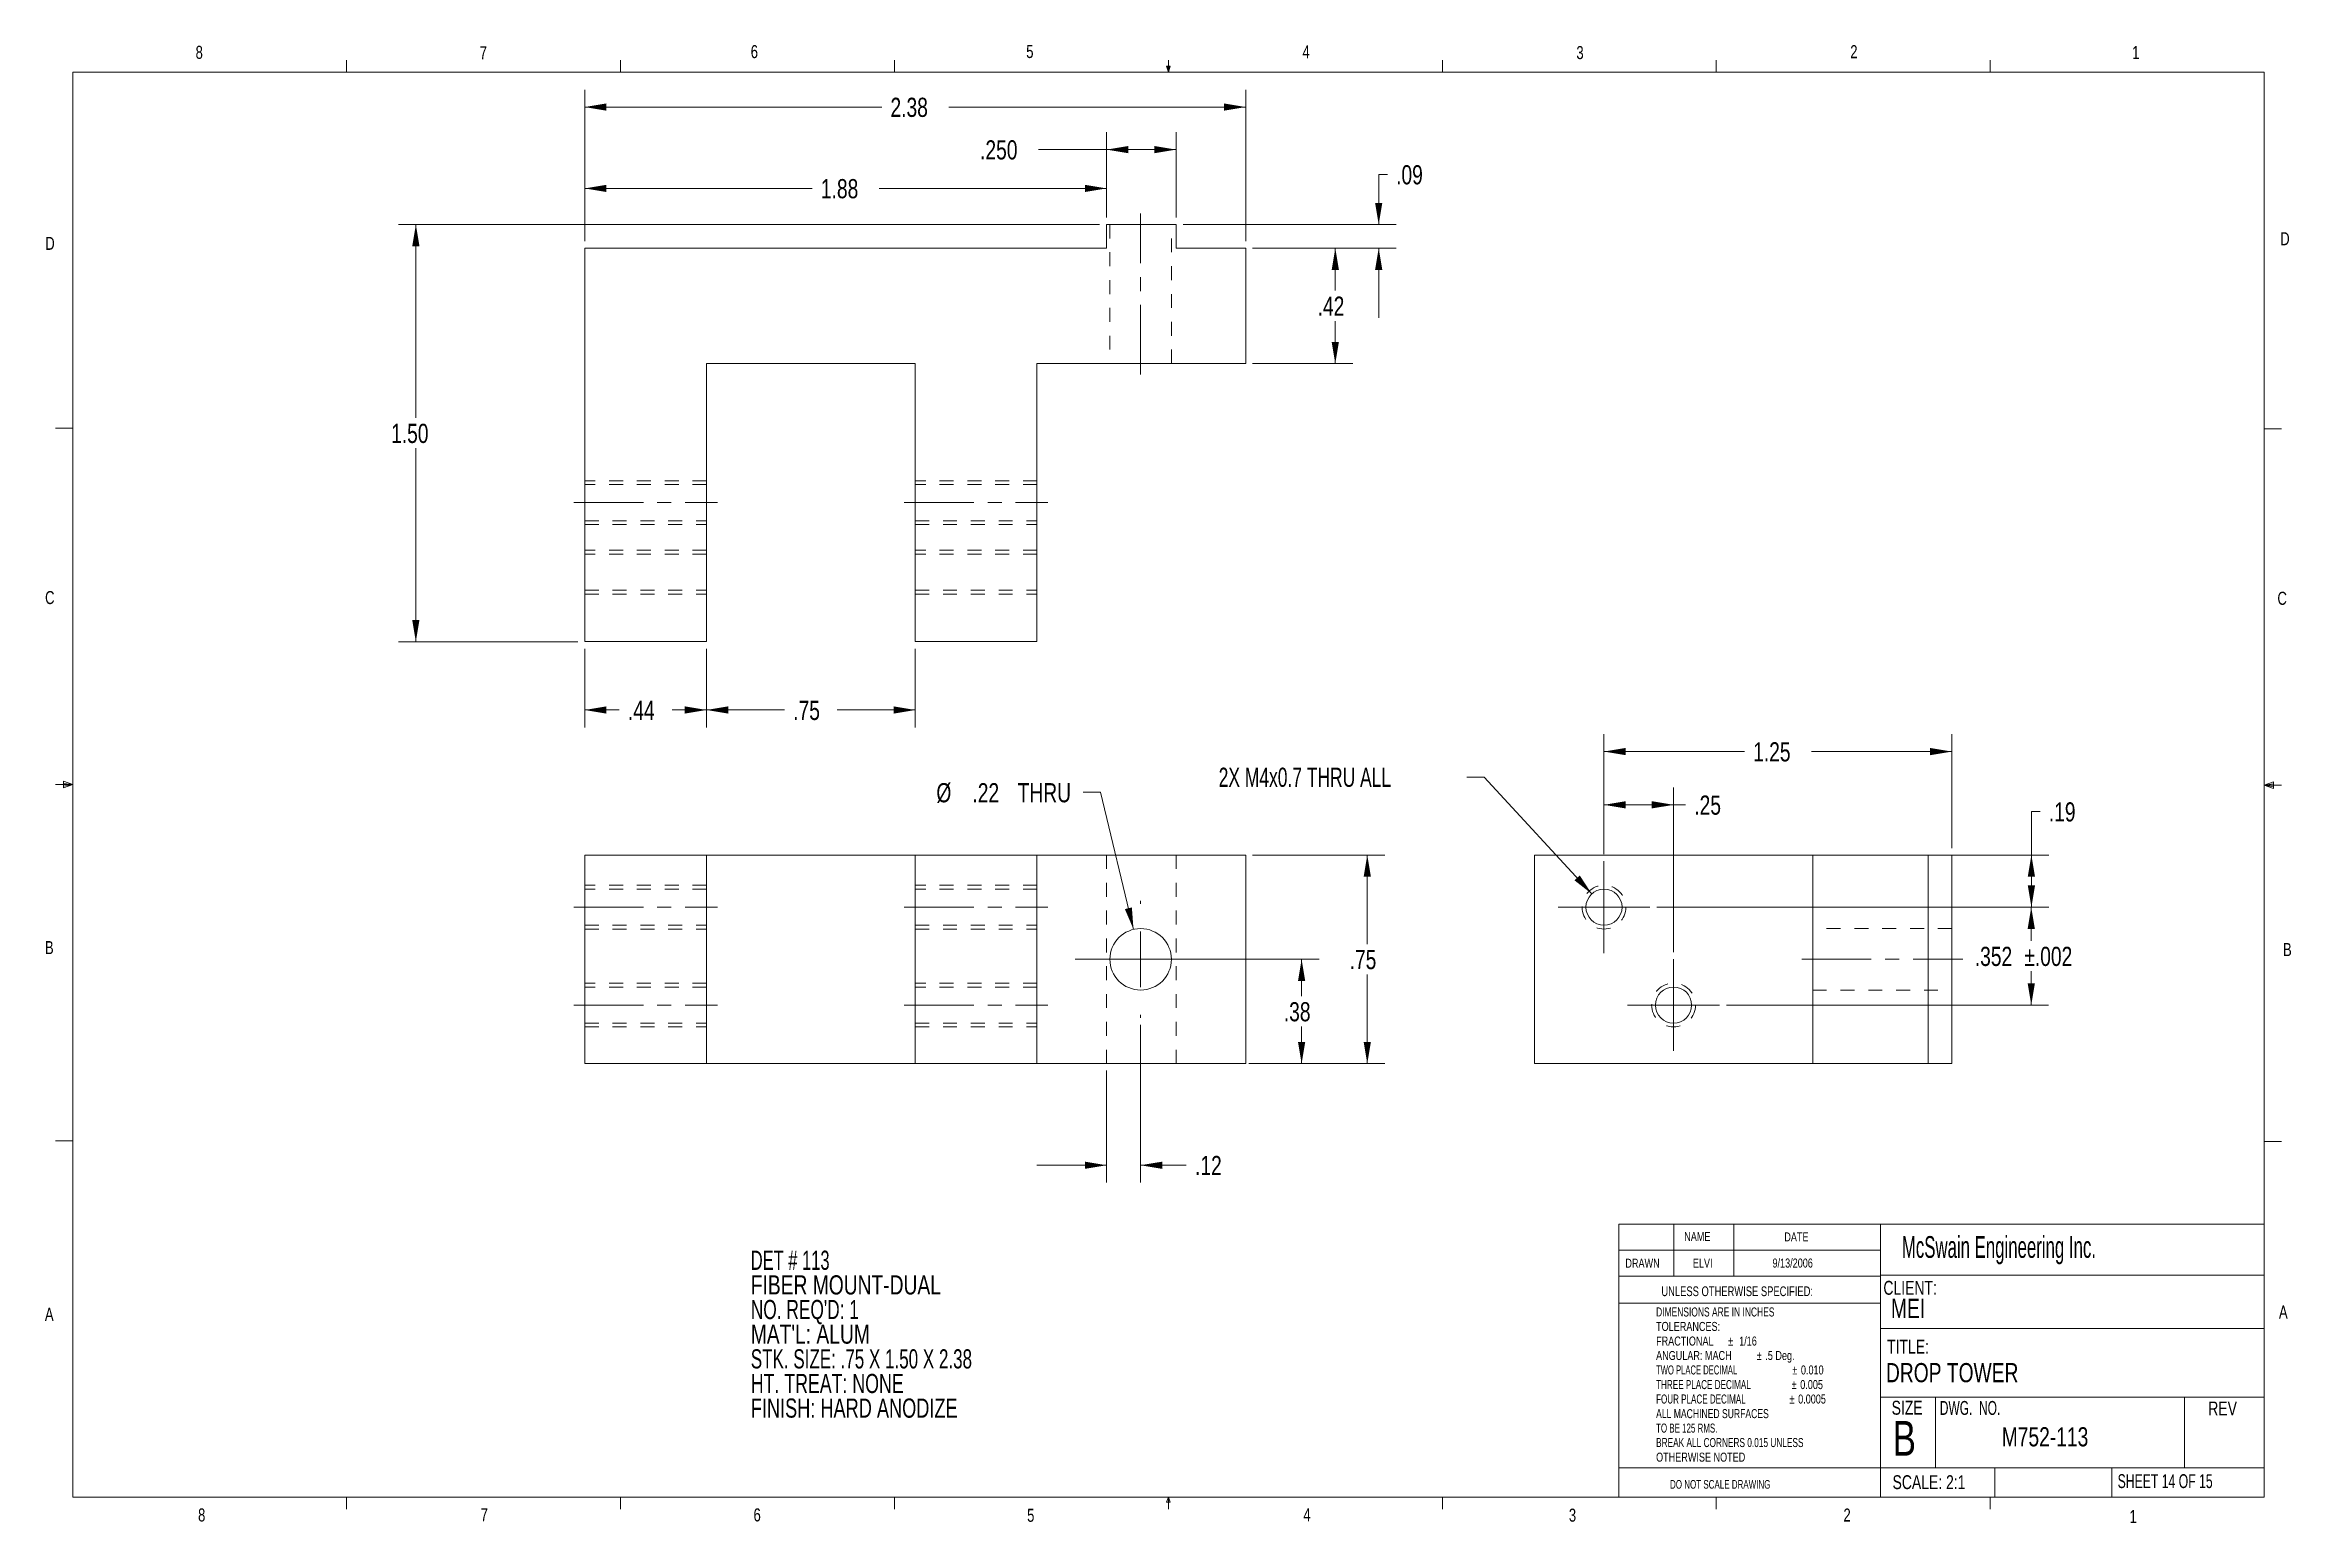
# Model space of a CAD drawing. Header units: inches. Extents: x 0.4 to 16.6, y 0.2 to 10.8.
import ezdxf

# ---------------------------------------------------------------- set-up
doc = ezdxf.new("R2010")
doc.units = ezdxf.units.IN
doc.header["$MEASUREMENT"] = 0
doc.linetypes.add('CENTERX2', pattern=[0.8, 0.5, -0.1, 0.1, -0.1])
doc.linetypes.add('HIDDEN', pattern=[0.075, 0.05, -0.025])
doc.layers.add('FORMAT', color=7, linetype='Continuous', lineweight=0)
doc.styles.add('SLDTEXTSTYLE0', font='TXT', dxfattribs={"width": 0.75})
doc.styles.add('SLDTEXTSTYLE1', font='TXT', dxfattribs={"width": 0.698864})
doc.styles.add('SLDTEXTSTYLE10', font='TXT', dxfattribs={"width": 0.5775})
doc.styles.add('SLDTEXTSTYLE11', font='TXT', dxfattribs={"width": 0.6875})
doc.styles.add('SLDTEXTSTYLE12', font='TXT', dxfattribs={"width": 0.675})
doc.styles.add('SLDTEXTSTYLE13', font='TXT', dxfattribs={"width": 0.663462})
doc.styles.add('SLDTEXTSTYLE14', font='TXT', dxfattribs={"width": 0.692308})
doc.styles.add('SLDTEXTSTYLE15', font='TXT', dxfattribs={"width": 0.708333})
doc.styles.add('SLDTEXTSTYLE16', font='TXT', dxfattribs={"width": 0.679688})
doc.styles.add('SLDTEXTSTYLE2', font='TXT', dxfattribs={"width": 0.631579})
doc.styles.add('SLDTEXTSTYLE3', font='TXT', dxfattribs={"width": 0.671053})
doc.styles.add('SLDTEXTSTYLE4', font='TXT', dxfattribs={"width": 0.666667})
doc.styles.add('SLDTEXTSTYLE5', font='TXT', dxfattribs={"width": 0.710526})
doc.styles.add('SLDTEXTSTYLE6', font='TXT', dxfattribs={"width": 0.65625})
doc.styles.add('SLDTEXTSTYLE7', font='TXT', dxfattribs={"width": 0.685345})
doc.styles.add('SLDTEXTSTYLE8', font='TXT', dxfattribs={"width": 0.642857})
doc.styles.add('SLDTEXTSTYLE9', font='TXT', dxfattribs={"width": 0.72})
doc.dimstyles.new('SLDDIMSTYLE0', dxfattribs={"dimtxt": 0.137795, "dimasz": 0.156, "dimexe": 0, "dimexo": 0.0625, "dimgap": 0.034449, "dimtad": 0, "dimtih": 1, "dimtoh": 1, "dimlfac": 0.5, "dimzin": 12, "dimdsep": 46, "dimtxsty": 'SLDTEXTSTYLE0', "dimsah": 1, "dimcen": 0.09, "dimadec": 0, "dimazin": 0, "dimtfac": 1, "dimtdec": 3, "dimtofl": 0, "dimtmove": 0, "dimatfit": 3, "dimfxl": 0, "dimtolj": 1, "dimtzin": 12, "dimarcsym": 0})
doc.dimstyles.new('SLDDIMSTYLE1', dxfattribs={"dimtxt": 0.137795, "dimasz": 0.156, "dimexe": 0, "dimexo": 0.0625, "dimgap": 0.034449, "dimtad": 0, "dimtih": 1, "dimtoh": 1, "dimlfac": 0.5, "dimzin": 12, "dimdsep": 46, "dimtxsty": 'SLDTEXTSTYLE0', "dimsah": 1, "dimcen": 0.09, "dimadec": 0, "dimazin": 0, "dimtfac": 1, "dimtdec": 3, "dimtofl": 0, "dimtmove": 0, "dimatfit": 3, "dimfxl": 0, "dimtolj": 1, "dimtzin": 12, "dimarcsym": 0})
doc.dimstyles.new('SLDDIMSTYLE2', dxfattribs={"dimtxt": 0.137795, "dimasz": 0.156, "dimexe": 0, "dimexo": 0.0625, "dimgap": 0.034449, "dimtad": 0, "dimtih": 1, "dimtoh": 1, "dimlfac": 0.5, "dimzin": 4, "dimdsep": 46, "dimtxsty": 'SLDTEXTSTYLE0', "dimsah": 1, "dimcen": 0.09, "dimadec": 0, "dimazin": 0, "dimtfac": 1, "dimtdec": 3, "dimtofl": 0, "dimtmove": 0, "dimatfit": 3, "dimfxl": 0, "dimtolj": 1, "dimtzin": 12, "dimarcsym": 0})
doc.dimstyles.new('SLDDIMSTYLE3', dxfattribs={"dimtxt": 0.137795, "dimasz": 0.156, "dimexe": 0, "dimexo": 0.0625, "dimgap": 0.034449, "dimtad": 0, "dimtih": 1, "dimtoh": 1, "dimdec": 3, "dimlfac": 0.5, "dimzin": 4, "dimdsep": 46, "dimtxsty": 'SLDTEXTSTYLE0', "dimsah": 1, "dimcen": 0.09, "dimadec": 0, "dimazin": 0, "dimtfac": 1, "dimtdec": 3, "dimtofl": 0, "dimtmove": 0, "dimatfit": 3, "dimfxl": 0, "dimtolj": 1, "dimtzin": 12, "dimarcsym": 0})
doc.dimstyles.new('SLDDIMSTYLE4', dxfattribs={"dimtxt": 0.137795, "dimasz": 0.156, "dimexe": 0, "dimexo": 0.0625, "dimgap": 0.034449, "dimtad": 0, "dimtih": 1, "dimtoh": 1, "dimlfac": 0.5, "dimzin": 12, "dimdsep": 46, "dimtxsty": 'SLDTEXTSTYLE0', "dimsah": 1, "dimcen": 0.09, "dimadec": 0, "dimazin": 0, "dimtfac": 1, "dimtdec": 3, "dimtofl": 0, "dimtmove": 0, "dimatfit": 3, "dimfxl": 0, "dimtolj": 1, "dimtzin": 12, "dimarcsym": 0})
doc.dimstyles.new('SLDDIMSTYLE5', dxfattribs={"dimtxt": 0.137795, "dimasz": 0.156, "dimexe": 0, "dimexo": 0.0625, "dimgap": 0.034449, "dimtad": 0, "dimtih": 1, "dimtoh": 1, "dimdec": 3, "dimlfac": 0.5, "dimzin": 12, "dimdsep": 46, "dimtxsty": 'SLDTEXTSTYLE0', "dimsah": 1, "dimcen": 0.09, "dimadec": 0, "dimazin": 0, "dimtol": 1, "dimtp": 0.002, "dimtm": 0.002, "dimtfac": 1, "dimtdec": 3, "dimtofl": 0, "dimtmove": 0, "dimatfit": 3, "dimfxl": 0, "dimtolj": 1, "dimarcsym": 0})

# ---------------------------------------------------------------- blocks, each defined once
blk = doc.blocks.new('SW_NOTE_0')
at = {"color": 7, "linetype": 'Continuous', "lineweight": 0, "char_height": 0.065, "attachment_point": 1}
for s, insert, style in [('DIMENSIONS ARE IN INCHES', (0, 0.083), 'SLDTEXTSTYLE1'), ('TOLERANCES:', (0, -0.021), 'SLDTEXTSTYLE0'), ('FRACTIONAL', (0, -0.126), 'SLDTEXTSTYLE0'), ('%%p', (0.518, -0.126), 'SLDTEXTSTYLE0'), (' 1/16', (0.579, -0.126), 'SLDTEXTSTYLE0'), ('ANGULAR: MACH', (0, -0.23), 'SLDTEXTSTYLE0'), ('%%p', (0.723, -0.23), 'SLDTEXTSTYLE0'), ('.5 Deg.', (0.785, -0.23), 'SLDTEXTSTYLE0'), ('TWO PLACE DECIMAL    ', (0, -0.334), 'SLDTEXTSTYLE2'), ('THREE PLACE DECIMAL  ', (0, -0.439), 'SLDTEXTSTYLE3'), ('%%p', (0.974, -0.439), 'SLDTEXTSTYLE0'), ('%%p', (0.979, -0.334), 'SLDTEXTSTYLE0'), ('0.005', (1.036, -0.439), 'SLDTEXTSTYLE0'), ('0.010', (1.041, -0.334), 'SLDTEXTSTYLE0'), ('FOUR PLACE DECIMAL  ', (0, -0.543), 'SLDTEXTSTYLE4'), ('%%p', (0.959, -0.543), 'SLDTEXTSTYLE0'), ('0.0005', (1.021, -0.543), 'SLDTEXTSTYLE0'), ('ALL MACHINED SURFACES', (0, -0.648), 'SLDTEXTSTYLE5'), ('TO BE 125 RMS.', (0, -0.752), 'SLDTEXTSTYLE6'), ('OTHERWISE NOTED', (0, -0.961), 'SLDTEXTSTYLE0'), ('BREAK ALL CORNERS 0.015 UNLESS ', (0, -0.856), 'SLDTEXTSTYLE7')]:
    blk.add_mtext(s, dxfattribs=dict(at, insert=insert, style=style))
blk = doc.blocks.new('SW_NOTE_1')
at = {"color": 7, "linetype": 'Continuous', "lineweight": 0, "char_height": 0.1378, "attachment_point": 1}
for s, insert, style in [('DET # 113', (0, 0.176), 'SLDTEXTSTYLE8'), ('FIBER MOUNT-DUAL', (0, -0.001), 'SLDTEXTSTYLE0'), ("NO. REQ'D: 1", (0, -0.178), 'SLDTEXTSTYLE12'), ("MAT'L: ALUM", (0, -0.355), 'SLDTEXTSTYLE0'), ('STK. SIZE: .75 X 1.50 X 2.38', (0, -0.533), 'SLDTEXTSTYLE13'), ('HT. TREAT: NONE', (0, -0.71), 'SLDTEXTSTYLE14'), ('FINISH: HARD ANODIZE', (0, -0.887), 'SLDTEXTSTYLE15')]:
    blk.add_mtext(s, dxfattribs=dict(at, insert=insert, style=style))
blk = doc.blocks.new('*D3')
at = {"color": 7, "linetype": 'Continuous', "lineweight": 0}
for p, q in [((9.106, 5.011), (10.055, 5.011)), ((9.93, 5.011), (9.93, 4.37)), ((9.93, 3.511), (9.93, 4.152)), ((9.106, 3.511), (10.055, 3.511))]:
    blk.add_line(p, q, dxfattribs=at)
for points in [[(9.93, 5.011), (9.904, 4.855), (9.956, 4.855)], [(9.93, 3.511), (9.956, 3.667), (9.904, 3.667)]]:
    blk.add_solid(points, dxfattribs=at)
at = {"color": 7, "linetype": 'Continuous', "lineweight": 0, "insert": (9.803, 4.328), "char_height": 0.1378, "attachment_point": 1, "style": 'SLDTEXTSTYLE0'}
blk.add_mtext('.75', dxfattribs=at)
blk = doc.blocks.new('*D4')
at = {"color": 7, "linetype": 'Continuous', "lineweight": 0}
for p, q in [((8.013, 5.462), (7.888, 5.462)), ((8.25, 4.476), (8.013, 5.462))]:
    blk.add_line(p, q, dxfattribs=at)
blk.add_solid([(8.25, 4.476), (8.238, 4.634), (8.188, 4.622)], dxfattribs=at)
at = {"color": 7, "linetype": 'Continuous', "lineweight": 0, "char_height": 0.1378, "attachment_point": 1, "style": 'SLDTEXTSTYLE0'}
for s, insert in [('%%c', (6.833, 5.528)), ('.22', (7.092, 5.528)), ('THRU', (7.417, 5.528))]:
    blk.add_mtext(s, dxfattribs=dict(at, insert=insert))
blk = doc.blocks.new('*D5')
at = {"color": 7, "linetype": 'Continuous', "lineweight": 0}
for p, q in [((7.83, 4.261), (9.583, 4.261)), ((9.458, 4.261), (9.458, 3.995)), ((9.458, 3.511), (9.458, 3.777)), ((9.079, 3.511), (9.516, 3.511))]:
    blk.add_line(p, q, dxfattribs=at)
for points in [[(9.458, 4.261), (9.432, 4.105), (9.484, 4.105)], [(9.458, 3.511), (9.484, 3.667), (9.432, 3.667)]]:
    blk.add_solid(points, dxfattribs=at)
at = {"color": 7, "linetype": 'Continuous', "lineweight": 0, "insert": (9.33, 3.953), "char_height": 0.1378, "attachment_point": 1, "style": 'SLDTEXTSTYLE0'}
blk.add_mtext('.38', dxfattribs=at)
blk = doc.blocks.new('*D6')
at = {"color": 7, "linetype": 'Continuous', "lineweight": 0}
for p, q in [((8.301, 3.79), (8.301, 2.655)), ((8.056, 3.461), (8.056, 2.655)), ((8.056, 2.78), (7.556, 2.78)), ((8.301, 2.78), (8.629, 2.78))]:
    blk.add_line(p, q, dxfattribs=at)
for points in [[(8.056, 2.78), (7.9, 2.806), (7.9, 2.754)], [(8.301, 2.78), (8.457, 2.754), (8.457, 2.806)]]:
    blk.add_solid(points, dxfattribs=at)
at = {"color": 7, "linetype": 'Continuous', "lineweight": 0, "insert": (8.692, 2.847), "char_height": 0.1378, "attachment_point": 1, "style": 'SLDTEXTSTYLE0'}
blk.add_mtext('.12', dxfattribs=at)
blk = doc.blocks.new('SW_CENTERMARKSYMBOL_0')
at = {"color": 7, "linetype": 'Continuous', "lineweight": 0}
for p, q in [((0, 0.4), (0, 0.421)), ((0, 0), (0, 0.2)), ((-0.4, 0), (-0.421, 0)), ((0, 0), (-0.2, 0)), ((0, 0), (0, -0.2)), ((0, 0), (0.2, 0)), ((0.4, 0), (0.421, 0)), ((0, -0.4), (0, -0.421))]:
    blk.add_line(p, q, dxfattribs=at)
blk = doc.blocks.new('*D8')
at = {"color": 7, "linetype": 'Continuous', "lineweight": 0}
for p, q in [((5.181, 6.495), (5.181, 5.929)), ((6.681, 6.495), (6.681, 5.929)), ((5.181, 6.054), (5.741, 6.054)), ((6.681, 6.054), (6.121, 6.054))]:
    blk.add_line(p, q, dxfattribs=at)
for points in [[(5.181, 6.054), (5.337, 6.028), (5.337, 6.08)], [(6.681, 6.054), (6.525, 6.08), (6.525, 6.028)]]:
    blk.add_solid(points, dxfattribs=at)
at = {"color": 7, "linetype": 'Continuous', "lineweight": 0, "insert": (5.804, 6.12), "char_height": 0.1378, "attachment_point": 1, "style": 'SLDTEXTSTYLE0'}
blk.add_mtext('.75', dxfattribs=at)
blk = doc.blocks.new('*D9')
at = {"color": 7, "linetype": 'Continuous', "lineweight": 0}
for p, q in [((4.306, 6.495), (4.306, 5.929)), ((5.181, 6.495), (5.181, 5.929)), ((4.306, 6.054), (4.554, 6.054)), ((5.181, 6.054), (4.933, 6.054))]:
    blk.add_line(p, q, dxfattribs=at)
for points in [[(4.306, 6.054), (4.462, 6.028), (4.462, 6.08)], [(5.181, 6.054), (5.025, 6.08), (5.025, 6.028)]]:
    blk.add_solid(points, dxfattribs=at)
at = {"color": 7, "linetype": 'Continuous', "lineweight": 0, "insert": (4.616, 6.12), "char_height": 0.1378, "attachment_point": 1, "style": 'SLDTEXTSTYLE0'}
blk.add_mtext('.44', dxfattribs=at)
blk = doc.blocks.new('*D10')
at = {"color": 7, "linetype": 'Continuous', "lineweight": 0}
for p, q in [((4.306, 9.425), (4.306, 10.515)), ((9.056, 9.425), (9.056, 10.515)), ((4.306, 10.39), (6.441, 10.39)), ((9.056, 10.39), (6.922, 10.39))]:
    blk.add_line(p, q, dxfattribs=at)
for points in [[(4.306, 10.39), (4.462, 10.364), (4.462, 10.416)], [(9.056, 10.39), (8.9, 10.416), (8.9, 10.364)]]:
    blk.add_solid(points, dxfattribs=at)
at = {"color": 7, "linetype": 'Continuous', "lineweight": 0, "insert": (6.503, 10.457), "char_height": 0.1378, "attachment_point": 1, "style": 'SLDTEXTSTYLE0'}
blk.add_mtext('2.38', dxfattribs=at)
blk = doc.blocks.new('*D11')
at = {"color": 7, "linetype": 'Continuous', "lineweight": 0}
for p, q in [((8.006, 9.545), (2.967, 9.545)), ((3.092, 9.545), (3.092, 8.155)), ((3.092, 6.545), (3.092, 7.936)), ((4.256, 6.545), (2.967, 6.545))]:
    blk.add_line(p, q, dxfattribs=at)
for points in [[(3.092, 9.545), (3.066, 9.389), (3.118, 9.389)], [(3.092, 6.545), (3.118, 6.701), (3.066, 6.701)]]:
    blk.add_solid(points, dxfattribs=at)
at = {"color": 7, "linetype": 'Continuous', "lineweight": 0, "insert": (2.914, 8.112), "char_height": 0.1378, "attachment_point": 1, "style": 'SLDTEXTSTYLE0'}
blk.add_mtext('1.50', dxfattribs=at)
blk = doc.blocks.new('*D12')
at = {"color": 7, "linetype": 'Continuous', "lineweight": 0}
for p, q in [((8.056, 9.595), (8.056, 10.209)), ((8.556, 9.595), (8.556, 10.209)), ((8.056, 10.084), (7.566, 10.084)), ((8.556, 10.084), (8.056, 10.084))]:
    blk.add_line(p, q, dxfattribs=at)
for points in [[(8.056, 10.084), (8.212, 10.058), (8.212, 10.11)], [(8.556, 10.084), (8.4, 10.11), (8.4, 10.058)]]:
    blk.add_solid(points, dxfattribs=at)
at = {"color": 7, "linetype": 'Continuous', "lineweight": 0, "insert": (7.147, 10.151), "char_height": 0.1378, "attachment_point": 1, "style": 'SLDTEXTSTYLE0'}
blk.add_mtext('.250', dxfattribs=at)
blk = doc.blocks.new('*D13')
at = {"color": 7, "linetype": 'Continuous', "lineweight": 0}
for p, q in [((10.075, 9.905), (10.012, 9.905)), ((10.012, 9.905), (10.012, 9.545)), ((8.606, 9.545), (10.137, 9.545)), ((9.106, 9.375), (10.137, 9.375)), ((10.012, 9.375), (10.012, 8.875))]:
    blk.add_line(p, q, dxfattribs=at)
for points in [[(10.012, 9.545), (10.038, 9.701), (9.986, 9.701)], [(10.012, 9.375), (9.986, 9.219), (10.038, 9.219)]]:
    blk.add_solid(points, dxfattribs=at)
at = {"color": 7, "linetype": 'Continuous', "lineweight": 0, "insert": (10.137, 9.972), "char_height": 0.1378, "attachment_point": 1, "style": 'SLDTEXTSTYLE0'}
blk.add_mtext('.09', dxfattribs=at)
blk = doc.blocks.new('*D14')
at = {"color": 7, "linetype": 'Continuous', "lineweight": 0}
for p, q in [((4.306, 9.425), (4.306, 9.93)), ((8.056, 9.595), (8.056, 9.93)), ((4.306, 9.805), (5.941, 9.805)), ((8.056, 9.805), (6.422, 9.805))]:
    blk.add_line(p, q, dxfattribs=at)
for points in [[(4.306, 9.805), (4.462, 9.779), (4.462, 9.831)], [(8.056, 9.805), (7.9, 9.831), (7.9, 9.779)]]:
    blk.add_solid(points, dxfattribs=at)
at = {"color": 7, "linetype": 'Continuous', "lineweight": 0, "insert": (6.003, 9.872), "char_height": 0.1378, "attachment_point": 1, "style": 'SLDTEXTSTYLE0'}
blk.add_mtext('1.88', dxfattribs=at)
blk = doc.blocks.new('*D15')
at = {"color": 7, "linetype": 'Continuous', "lineweight": 0}
for p, q in [((9.106, 9.375), (9.825, 9.375)), ((9.7, 9.375), (9.7, 9.07)), ((9.7, 8.545), (9.7, 8.851)), ((9.106, 8.545), (9.825, 8.545))]:
    blk.add_line(p, q, dxfattribs=at)
for points in [[(9.7, 9.375), (9.674, 9.219), (9.726, 9.219)], [(9.7, 8.545), (9.726, 8.701), (9.674, 8.701)]]:
    blk.add_solid(points, dxfattribs=at)
at = {"color": 7, "linetype": 'Continuous', "lineweight": 0, "insert": (9.573, 9.027), "char_height": 0.1378, "attachment_point": 1, "style": 'SLDTEXTSTYLE0'}
blk.add_mtext('.42', dxfattribs=at)
blk = doc.blocks.new('*D16')
at = {"color": 7, "linetype": 'Continuous', "lineweight": 0}
for p, q in [((10.771, 5.572), (10.646, 5.572)), ((11.543, 4.732), (10.771, 5.572))]:
    blk.add_line(p, q, dxfattribs=at)
blk.add_solid([(11.543, 4.732), (11.457, 4.864), (11.419, 4.829)], dxfattribs=at)
at = {"color": 7, "linetype": 'Continuous', "lineweight": 0, "insert": (8.862, 5.639), "char_height": 0.1378, "attachment_point": 1, "style": 'SLDTEXTSTYLE16'}
blk.add_mtext('2X M4x0.7 THRU ALL', dxfattribs=at)
blk = doc.blocks.new('*D17')
at = {"color": 7, "linetype": 'Continuous', "lineweight": 0}
for p, q in [((11.631, 5.016), (11.631, 5.88)), ((14.131, 5.061), (14.131, 5.88)), ((11.631, 5.755), (12.641, 5.755)), ((14.131, 5.755), (13.122, 5.755))]:
    blk.add_line(p, q, dxfattribs=at)
for points in [[(11.631, 5.755), (11.787, 5.729), (11.787, 5.781)], [(14.131, 5.755), (13.975, 5.781), (13.975, 5.729)]]:
    blk.add_solid(points, dxfattribs=at)
at = {"color": 7, "linetype": 'Continuous', "lineweight": 0, "insert": (12.703, 5.822), "char_height": 0.1378, "attachment_point": 1, "style": 'SLDTEXTSTYLE0'}
blk.add_mtext('1.25', dxfattribs=at)
blk = doc.blocks.new('*D18')
at = {"color": 7, "linetype": 'Continuous', "lineweight": 0}
for p, q in [((14.766, 5.324), (14.703, 5.324)), ((14.703, 5.324), (14.703, 5.011)), ((13.181, 5.011), (14.828, 5.011)), ((14.703, 4.636), (14.703, 5.011)), ((12.011, 4.636), (14.828, 4.636))]:
    blk.add_line(p, q, dxfattribs=at)
for points in [[(14.703, 5.011), (14.677, 4.855), (14.729, 4.855)], [(14.703, 4.636), (14.729, 4.792), (14.677, 4.792)]]:
    blk.add_solid(points, dxfattribs=at)
at = {"color": 7, "linetype": 'Continuous', "lineweight": 0, "insert": (14.828, 5.39), "char_height": 0.1378, "attachment_point": 1, "style": 'SLDTEXTSTYLE0'}
blk.add_mtext('.19', dxfattribs=at)
blk = doc.blocks.new('*D19')
at = {"color": 7, "linetype": 'Continuous', "lineweight": 0}
for p, q in [((11.631, 5.016), (11.631, 5.497)), ((12.131, 4.312), (12.131, 5.497)), ((11.631, 5.372), (12.131, 5.372)), ((12.131, 5.372), (12.218, 5.372))]:
    blk.add_line(p, q, dxfattribs=at)
for points in [[(11.631, 5.372), (11.787, 5.346), (11.787, 5.398)], [(12.131, 5.372), (11.975, 5.398), (11.975, 5.346)]]:
    blk.add_solid(points, dxfattribs=at)
at = {"color": 7, "linetype": 'Continuous', "lineweight": 0, "insert": (12.28, 5.439), "char_height": 0.1378, "attachment_point": 1, "style": 'SLDTEXTSTYLE0'}
blk.add_mtext('.25', dxfattribs=at)
blk = doc.blocks.new('*D20')
at = {"color": 7, "linetype": 'Continuous', "lineweight": 0}
for p, q in [((12.011, 4.636), (14.827, 4.636)), ((14.702, 4.636), (14.702, 4.393)), ((14.702, 3.932), (14.702, 4.175)), ((12.511, 3.932), (14.827, 3.932))]:
    blk.add_line(p, q, dxfattribs=at)
for points in [[(14.702, 4.636), (14.676, 4.48), (14.728, 4.48)], [(14.702, 3.932), (14.728, 4.088), (14.676, 4.088)]]:
    blk.add_solid(points, dxfattribs=at)
at = {"color": 7, "linetype": 'Continuous', "lineweight": 0, "char_height": 0.1378, "attachment_point": 1, "style": 'SLDTEXTSTYLE0'}
for s, insert in [('.352', (14.296, 4.351)), ('±.002', (14.652, 4.351))]:
    blk.add_mtext(s, dxfattribs=dict(at, insert=insert))
blk = doc.blocks.new('SW_CENTERMARKSYMBOL_1')
at = {"color": 7, "linetype": 'Continuous', "lineweight": 0}
for p, q in [((0, 0.2), (0, 0.33)), ((0, 0), (0, 0.2)), ((-0.2, 0), (-0.33, 0)), ((0, 0), (-0.2, 0)), ((0, 0), (0, -0.2)), ((0, 0), (0.2, 0)), ((0.2, 0), (0.33, 0)), ((0, -0.2), (0, -0.33))]:
    blk.add_line(p, q, dxfattribs=at)
blk = doc.blocks.new('SW_CENTERMARKSYMBOL_2')
at = {"color": 7, "linetype": 'Continuous', "lineweight": 0}
for p, q in [((0, 0.2), (0, 0.33)), ((0, 0), (0, 0.2)), ((-0.2, 0), (-0.33, 0)), ((0, 0), (-0.2, 0)), ((0, 0), (0, -0.2)), ((0, 0), (0.2, 0)), ((0.2, 0), (0.33, 0)), ((0, -0.2), (0, -0.33))]:
    blk.add_line(p, q, dxfattribs=at)

msp = doc.modelspace()

# ---------------------------------------------------------------- linework, layer by layer
at = {"color": 7, "linetype": 'Continuous', "lineweight": 0}
for p, q in [((2.5948, 10.6421), (2.5948, 10.7269)), ((4.5635, 10.6421), (4.5635, 10.7269)), ((6.5323, 10.6421), (6.5323, 10.7269)), ((8.501, 10.6421), (8.4878, 10.684)), ((8.5136, 10.684), (8.4878, 10.684)), ((8.494, 10.684), (8.501, 10.6421)), ((8.501, 10.6421), (8.501, 10.7269)), ((8.501, 10.6421), (8.5136, 10.684)), ((8.5059, 10.684), (8.501, 10.6421)), ((10.4698, 10.6421), (10.4698, 10.7269)), ((12.4385, 10.6421), (12.4385, 10.7269)), ((14.4073, 10.6421), (14.4073, 10.7269)), ((0.6263, 10.6421), (16.3763, 10.6421)), ((0.6263, 10.6421), (0.6263, 0.3921)), ((16.3763, 0.3921), (16.3763, 10.6421)), ((0.6263, 8.0796), (0.5013, 8.0796)), ((16.3763, 8.0753), (16.5013, 8.0753)), ((0.6263, 5.5171), (0.5013, 5.5171)), ((0.5591, 5.5411), (0.5591, 5.4945)), ((0.6263, 5.5171), (0.5591, 5.5411)), ((0.6263, 5.5171), (0.5591, 5.5261)), ((0.6263, 5.5171), (0.5591, 5.5068)), ((0.6263, 5.5171), (0.5591, 5.4945)), ((16.3763, 5.5128), (16.4434, 5.5368)), ((16.3763, 5.5128), (16.4434, 5.5218)), ((16.3763, 5.5128), (16.5013, 5.5128)), ((16.3763, 5.5128), (16.4434, 5.4902)), ((16.3763, 5.5128), (16.4434, 5.5025)), ((16.4434, 5.5368), (16.4434, 5.4902)), ((0.6263, 2.9546), (0.5013, 2.9546)), ((16.3763, 2.9503), (16.5013, 2.9503)), ((11.737, 2.3564), (11.737, 0.3921)), ((11.737, 2.3564), (16.3763, 2.3564)), ((12.1322, 2.3564), (12.1322, 1.9814)), ((12.5633, 2.3564), (12.5633, 1.9814)), ((13.6175, 2.3564), (13.6175, 0.3921)), ((11.737, 2.1689), (13.6175, 2.1689)), ((11.737, 1.9814), (13.6175, 1.9814)), ((13.6175, 1.9893), (16.3763, 1.9893)), ((13.6175, 1.7879), (11.737, 1.7879)), ((13.6175, 1.6072), (16.3763, 1.6072)), ((13.6175, 1.1119), (16.3763, 1.1119)), ((14.0131, 1.1119), (14.0131, 0.605)), ((15.8043, 1.1119), (15.8043, 0.605)), ((13.6175, 0.605), (11.737, 0.605)), ((13.6175, 0.605), (16.3763, 0.605)), ((14.4407, 0.605), (14.4407, 0.3921)), ((15.2799, 0.605), (15.2799, 0.3921)), ((16.3763, 0.3921), (0.6263, 0.3921)), ((2.5948, 0.3921), (2.5948, 0.3073)), ((4.5635, 0.3921), (4.5635, 0.3073)), ((6.5323, 0.3921), (6.5323, 0.3073)), ((8.4878, 0.3575), (8.501, 0.3921)), ((8.5136, 0.3575), (8.4878, 0.3575)), ((8.501, 0.3921), (8.501, 0.3073)), ((8.501, 0.3921), (8.5136, 0.3575)), ((10.4698, 0.3921), (10.4698, 0.3073)), ((12.4385, 0.3921), (12.4385, 0.3073)), ((14.4073, 0.3921), (14.4073, 0.3073))]:
    msp.add_line(p, q, dxfattribs=at)
at = {"color": 7, "linetype": 'Continuous', "lineweight": 15}
for p, q in [((8.5562, 9.5454), (8.0562, 9.5454)), ((8.0562, 9.5454), (8.0562, 9.3754)), ((8.5562, 9.3754), (8.5562, 9.5454)), ((4.3062, 9.3754), (4.3062, 6.5454)), ((8.0562, 9.3754), (4.3062, 9.3754)), ((9.0562, 9.3754), (8.5562, 9.3754)), ((9.0562, 8.5454), (9.0562, 9.3754)), ((5.1812, 8.5454), (6.6812, 8.5454)), ((5.1812, 6.5454), (5.1812, 8.5454)), ((6.6812, 8.5454), (6.6812, 6.5454)), ((7.5562, 6.5454), (7.5562, 8.5454)), ((7.5562, 8.5454), (9.0562, 8.5454)), ((4.3062, 6.5454), (5.1812, 6.5454)), ((6.6812, 6.5454), (7.5562, 6.5454)), ((4.3062, 5.011), (4.3062, 3.511)), ((4.3062, 5.011), (5.1812, 5.011)), ((5.1812, 5.011), (5.1812, 3.511)), ((5.1812, 5.011), (6.6812, 5.011)), ((6.6812, 5.011), (6.6812, 3.511)), ((6.6812, 5.011), (7.5562, 5.011)), ((7.5562, 5.011), (7.5562, 3.511)), ((7.5562, 5.011), (9.0562, 5.011)), ((9.0562, 5.011), (9.0562, 3.511)), ((11.1312, 5.011), (11.1312, 3.511)), ((11.1312, 5.011), (13.1312, 5.011)), ((13.1312, 5.011), (13.1312, 3.511)), ((13.1312, 5.011), (13.9612, 5.011)), ((13.9612, 5.011), (13.9612, 3.511)), ((13.9612, 5.011), (14.1312, 5.011)), ((14.1312, 5.011), (14.1312, 3.511)), ((4.3062, 3.511), (5.1812, 3.511)), ((5.1812, 3.511), (6.6812, 3.511)), ((6.6812, 3.511), (7.5562, 3.511)), ((7.5562, 3.511), (9.0562, 3.511)), ((11.1312, 3.511), (13.1312, 3.511)), ((13.1312, 3.511), (13.9612, 3.511)), ((13.9612, 3.511), (14.1312, 3.511))]:
    msp.add_line(p, q, dxfattribs=at)
at = {"color": 9, "linetype": 'HIDDEN', "lineweight": 0}
for p, q in [((8.0802, 9.5454), (8.0802, 8.5454)), ((8.5222, 8.5454), (8.5222, 9.5454)), ((5.1812, 7.6753), (4.3062, 7.6753)), ((7.5562, 7.6753), (6.6812, 7.6753)), ((4.3062, 7.4155), (5.1812, 7.4155)), ((6.6812, 7.4155), (7.5562, 7.4155)), ((5.1812, 7.1753), (4.3062, 7.1753)), ((7.5562, 7.1753), (6.6812, 7.1753)), ((4.3062, 6.9155), (5.1812, 6.9155)), ((6.6812, 6.9155), (7.5562, 6.9155)), ((8.0562, 5.011), (8.0562, 3.511)), ((8.5562, 5.011), (8.5562, 3.511)), ((5.1812, 4.7659), (4.3062, 4.7659)), ((7.5562, 4.7659), (6.6812, 4.7659)), ((4.3062, 4.5061), (5.1812, 4.5061)), ((6.6812, 4.5061), (7.5562, 4.5061)), ((14.1312, 4.482), (13.1312, 4.482)), ((5.1812, 4.0619), (4.3062, 4.0619)), ((7.5562, 4.0619), (6.6812, 4.0619)), ((13.1312, 4.04), (14.1312, 4.04)), ((4.3062, 3.8021), (5.1812, 3.8021)), ((6.6812, 3.8021), (7.5562, 3.8021))]:
    msp.add_line(p, q, dxfattribs=at)
at = {"color": 7, "linetype": 'CENTERX2', "lineweight": 0}
for p, q in [((8.3012, 8.4666), (8.3012, 9.6241)), ((4.2274, 7.5454), (5.2599, 7.5454)), ((6.6024, 7.5454), (7.6349, 7.5454)), ((4.2274, 4.636), (5.2599, 4.636)), ((6.6024, 4.636), (7.6349, 4.636)), ((13.0524, 4.261), (14.2099, 4.261)), ((4.2274, 3.932), (5.2599, 3.932)), ((6.6024, 3.932), (7.6349, 3.932))]:
    msp.add_line(p, q, dxfattribs=at)
at = {"color": 7, "linetype": 'HIDDEN', "lineweight": 0}
for p, q in [((5.1812, 7.7029), (4.3062, 7.7029)), ((7.5562, 7.7029), (6.6812, 7.7029)), ((4.3062, 7.3879), (5.1812, 7.3879)), ((6.6812, 7.3879), (7.5562, 7.3879)), ((5.1812, 7.2029), (4.3062, 7.2029)), ((7.5562, 7.2029), (6.6812, 7.2029)), ((4.3062, 6.8879), (5.1812, 6.8879)), ((6.6812, 6.8879), (7.5562, 6.8879)), ((5.1812, 4.7935), (4.3062, 4.7935)), ((7.5562, 4.7935), (6.6812, 4.7935)), ((4.3062, 4.4785), (5.1812, 4.4785)), ((6.6812, 4.4785), (7.5562, 4.4785)), ((5.1812, 4.0895), (4.3062, 4.0895)), ((7.5562, 4.0895), (6.6812, 4.0895)), ((4.3062, 3.7745), (5.1812, 3.7745)), ((6.6812, 3.7745), (7.5562, 3.7745))]:
    msp.add_line(p, q, dxfattribs=at)
for centre in [(11.6312, 4.636), (12.1312, 3.932)]:
    msp.add_circle(centre, 0.1575, dxfattribs=at)
at = {"color": 7, "linetype": 'Continuous', "lineweight": 15}
for centre, radius in [((11.6312, 4.636), 0.1299), ((8.3012, 4.261), 0.221), ((12.1312, 3.932), 0.1299)]:
    msp.add_circle(centre, radius, dxfattribs=at)

# ---------------------------------------------------------------- block references
at = {"color": 7, "linetype": 'Continuous', "lineweight": 0}
for name, p in [('SW_CENTERMARKSYMBOL_2', (11.6312, 4.636)), ('SW_CENTERMARKSYMBOL_0', (8.3012, 4.261)), ('SW_CENTERMARKSYMBOL_1', (12.1312, 3.932)), ('SW_NOTE_1', (5.4992, 1.9896)), ('SW_NOTE_0', (12.0056, 1.6744))]:
    msp.add_blockref(name, p, dxfattribs=at)

# ---------------------------------------------------------------- texts
at = {"color": 7, "linetype": 'Continuous', "lineweight": 0, "attachment_point": 1}
for s, insert, char_height, style in [('8', (1.5091, 10.8304), 0.0937, 'SLDTEXTSTYLE0'), ('7', (3.551, 10.8276), 0.0937, 'SLDTEXTSTYLE0'), ('6', (5.4987, 10.8356), 0.0937, 'SLDTEXTSTYLE0'), ('5', (7.4787, 10.8362), 0.0937, 'SLDTEXTSTYLE0'), ('4', (9.4643, 10.8346), 0.0937, 'SLDTEXTSTYLE0'), ('3', (11.4327, 10.8284), 0.0937, 'SLDTEXTSTYLE0'), ('2', (13.401, 10.8351), 0.0937, 'SLDTEXTSTYLE0'), ('1', (15.4274, 10.829), 0.0937, 'SLDTEXTSTYLE0'), ('D', (0.4286, 9.4564), 0.0937, 'SLDTEXTSTYLE0'), ('D', (16.4913, 9.4899), 0.0937, 'SLDTEXTSTYLE0'), ('C', (0.4273, 6.9092), 0.0937, 'SLDTEXTSTYLE0'), ('C', (16.4712, 6.904), 0.0937, 'SLDTEXTSTYLE0'), ('B', (0.4264, 4.3921), 0.0937, 'SLDTEXTSTYLE0'), ('B', (16.5115, 4.378), 0.0937, 'SLDTEXTSTYLE0'), ('NAME', (12.2079, 2.2996), 0.065, 'SLDTEXTSTYLE0'), ('DATE', (12.9272, 2.2971), 0.065, 'SLDTEXTSTYLE0'), ('DRAWN', (11.785, 2.1081), 0.065, 'SLDTEXTSTYLE0'), ('ELVI', (12.2699, 2.109), 0.065, 'SLDTEXTSTYLE0'), ('9/13/2006', (12.8423, 2.1093), 0.065, 'SLDTEXTSTYLE0'), ('CLIENT:', (13.6393, 1.9485), 0.1, 'SLDTEXTSTYLE0'), ('UNLESS OTHERWISE SPECIFIED:', (12.0436, 1.9089), 0.07, 'SLDTEXTSTYLE9'), ('MEI', (13.6938, 1.8196), 0.1378, 'SLDTEXTSTYLE0'), ('A', (0.426, 1.7548), 0.0937, 'SLDTEXTSTYLE0'), ('A', (16.4821, 1.7715), 0.0937, 'SLDTEXTSTYLE0'), ('TITLE:', (13.6658, 1.5253), 0.1, 'SLDTEXTSTYLE0'), ('DROP TOWER', (13.6576, 1.3574), 0.1378, 'SLDTEXTSTYLE0'), ('SIZE', (13.6983, 1.0861), 0.1, 'SLDTEXTSTYLE0'), ('DWG.  NO.', (14.0448, 1.0847), 0.1, 'SLDTEXTSTYLE8'), ('REV', (15.9741, 1.0808), 0.1, 'SLDTEXTSTYLE0'), ('B', (13.7062, 0.9413), 0.25, 'SLDTEXTSTYLE0'), ('M752-113', (14.4896, 0.8961), 0.1378, 'SLDTEXTSTYLE0'), ('DO NOT SCALE DRAWING', (12.1058, 0.5165), 0.0625, 'SLDTEXTSTYLE11'), ('SCALE: 2:1', (13.7049, 0.5509), 0.1, 'SLDTEXTSTYLE0'), ('SHEET 14 OF 15', (15.3227, 0.5583), 0.1, 'SLDTEXTSTYLE6'), ('8', (1.5268, 0.3119), 0.0937, 'SLDTEXTSTYLE0'), ('7', (3.5574, 0.3122), 0.0937, 'SLDTEXTSTYLE0'), ('6', (5.5188, 0.3126), 0.0937, 'SLDTEXTSTYLE0'), ('5', (7.4851, 0.3095), 0.0937, 'SLDTEXTSTYLE0'), ('4', (9.4701, 0.3126), 0.0937, 'SLDTEXTSTYLE0'), ('3', (11.3788, 0.3105), 0.0937, 'SLDTEXTSTYLE0'), ('2', (13.3523, 0.3113), 0.0937, 'SLDTEXTSTYLE0'), ('1', (15.4083, 0.3003), 0.0937, 'SLDTEXTSTYLE0')]:
    msp.add_mtext(s, dxfattribs=dict(at, insert=insert, char_height=char_height, style=style))
at = {"layer": 'FORMAT', "color": 7, "insert": (13.7721, 2.2703), "char_height": 0.15625, "attachment_point": 1, "style": 'SLDTEXTSTYLE10'}
msp.add_mtext('McSwain Engineering Inc.', dxfattribs=at)

# ---------------------------------------------------------------- dimensions: what is measured, and where the dimension line sits
at = {"color": 7, "linetype": 'Continuous', "lineweight": 0}
for base, p1, p2, dimstyle, override, picture, middle in [((4.3061569574, 10.3904418262), (9.0561569574, 9.3753786294), (4.3061569574, 9.3753786294), 'SLDDIMSTYLE0', {"dimtxt": 0.137795, "dimasz": 0.156, "dimexe": 0.125, "dimexo": 0.05, "dimgap": 0.06, "dimtad": 0, "dimtih": 1, "dimtoh": 1, "dimlfac": 0.5, "dimzin": 12, "dimtzin": 12}, '*D10', (6.6811569574, 10.3904418262)), ((8.5562, 10.084), (8.0562, 9.5454), (8.5562, 9.5454), 'SLDDIMSTYLE3', {"dimtxt": 0.137795, "dimasz": 0.156, "dimexe": 0.125, "dimexo": 0.05, "dimgap": 0.06, "dimtad": 0, "dimtih": 1, "dimtoh": 1, "dimlfac": 0.5, "dimzin": 4, "dimtzin": 12}, '*D12', (7.3253, 10.084)), ((4.3061569574, 9.8048599128), (8.0561569574, 9.5453786294), (4.3061569574, 9.3753786294), 'SLDDIMSTYLE0', {"dimtxt": 0.137795, "dimasz": 0.156, "dimexe": 0.125, "dimexo": 0.05, "dimgap": 0.06, "dimtad": 0, "dimtih": 1, "dimtoh": 1, "dimlfac": 0.5, "dimzin": 12, "dimtzin": 12}, '*D14', (6.1811569574, 9.8048599128)), ((6.6812, 6.0536), (5.1812, 6.5454), (6.6812, 6.5454), 'SLDDIMSTYLE0', {"dimtxt": 0.137795, "dimasz": 0.156, "dimexe": 0.125, "dimexo": 0.05, "dimgap": 0.06, "dimtad": 0, "dimtih": 1, "dimtoh": 1, "dimlfac": 0.5, "dimzin": 12, "dimtzin": 12}, '*D8', (5.9312, 6.0536)), ((14.1312, 5.7554), (11.6312, 4.636), (14.1312, 5.011), 'SLDDIMSTYLE0', {"dimtxt": 0.137795, "dimasz": 0.156, "dimexe": 0.125, "dimexo": 0.05, "dimgap": 0.06, "dimtad": 0, "dimtih": 1, "dimtoh": 1, "dimlfac": 0.5, "dimzin": 12, "dimtzin": 12}, '*D17', (12.8812, 5.7554)), ((11.6312, 5.3723), (12.1312, 3.932), (11.6312, 4.636), 'SLDDIMSTYLE0', {"dimtxt": 0.137795, "dimasz": 0.156, "dimexe": 0.125, "dimexo": 0.05, "dimgap": 0.06, "dimtad": 0, "dimtih": 1, "dimtoh": 1, "dimlfac": 0.5, "dimzin": 12, "dimtzin": 12}, '*D19', (12.4072, 5.3723)), ((8.0562, 2.7803), (8.3012, 4.261), (8.0562, 3.511), 'SLDDIMSTYLE0', {"dimtxt": 0.137795, "dimasz": 0.156, "dimexe": 0.125, "dimexo": 0.05, "dimgap": 0.06, "dimtad": 0, "dimtih": 1, "dimtoh": 1, "dimlfac": 0.5, "dimzin": 12, "dimtzin": 12}, '*D6', (8.8192, 2.7803))]:
    dim = msp.add_linear_dim(base=base, p1=p1, p2=p2, dimstyle=dimstyle, override=override, dxfattribs=at)
    dim.commit()
    dim.dimension.update_dxf_attribs({"geometry": picture, "text_midpoint": middle, "dimtype": 160})
for base, p1, p2, angle, dimstyle, override, picture, middle in [((10.0124016794, 9.3753786294), (8.5561569574, 9.5453786294), (9.0561569574, 9.3753786294), 90, 'SLDDIMSTYLE0', {"dimtxt": 0.137795, "dimasz": 0.156, "dimexe": 0.125, "dimexo": 0.05, "dimgap": 0.06, "dimtad": 0, "dimtih": 1, "dimtoh": 1, "dimlfac": 0.5, "dimzin": 12, "dimtzin": 12}, '*D13', (10.0124016794, 9.9050460269)), ((3.0918, 6.5454), (8.0562, 9.5454), (4.3062, 6.5454), 90, 'SLDDIMSTYLE2', {"dimtxt": 0.137795, "dimasz": 0.156, "dimexe": 0.125, "dimexo": 0.05, "dimgap": 0.06, "dimtad": 0, "dimtih": 1, "dimtoh": 1, "dimlfac": 0.5, "dimzin": 4, "dimtzin": 12}, '*D11', (3.0918, 8.0454)), ((9.7000461955, 9.3753786294), (9.0561569574, 8.5453786294), (9.0561569574, 9.3753786294), 90, 'SLDDIMSTYLE0', {"dimtxt": 0.137795, "dimasz": 0.156, "dimexe": 0.125, "dimexo": 0.05, "dimgap": 0.06, "dimtad": 0, "dimtih": 1, "dimtoh": 1, "dimlfac": 0.5, "dimzin": 12, "dimtzin": 12}, '*D15', (9.7000461955, 8.9603786294)), ((4.3062, 6.0536), (5.1812, 6.5454), (4.3062, 6.5454), 0, 'SLDDIMSTYLE0', {"dimtxt": 0.137795, "dimasz": 0.156, "dimexe": 0.125, "dimexo": 0.05, "dimgap": 0.06, "dimtad": 0, "dimtih": 1, "dimtoh": 1, "dimlfac": 0.5, "dimzin": 12, "dimtzin": 12}, '*D9', (4.7437, 6.0536)), ((14.7031, 5.011), (11.6312, 4.636), (13.1312, 5.011), 90, 'SLDDIMSTYLE0', {"dimtxt": 0.137795, "dimasz": 0.156, "dimexe": 0.125, "dimexo": 0.05, "dimgap": 0.06, "dimtad": 0, "dimtih": 1, "dimtoh": 1, "dimlfac": 0.5, "dimzin": 12, "dimtzin": 12}, '*D18', (14.7031, 5.3238)), ((9.9301, 5.011), (9.0562, 3.511), (9.0562, 5.011), 90, 'SLDDIMSTYLE0', {"dimtxt": 0.137795, "dimasz": 0.156, "dimexe": 0.125, "dimexo": 0.05, "dimgap": 0.06, "dimtad": 0, "dimtih": 1, "dimtoh": 1, "dimlfac": 0.5, "dimzin": 12, "dimtzin": 12}, '*D3', (9.9301, 4.261)), ((14.7023, 3.932), (11.6312, 4.636), (12.1312, 3.932), 90, 'SLDDIMSTYLE5', {"dimtxt": 0.137795, "dimasz": 0.156, "dimexe": 0.125, "dimexo": 0.05, "dimgap": 0.06, "dimtad": 0, "dimtih": 1, "dimtoh": 1, "dimlfac": 0.5, "dimzin": 12, "dimtzin": 8}, '*D20', (14.7023, 4.284)), ((9.4576583211, 3.5110167015), (8.3011569574, 4.2610167015), (8.5561569574, 3.5110167015), 90, 'SLDDIMSTYLE0', {"dimtxt": 0.137795, "dimasz": 0.156, "dimexe": 0.125, "dimexo": 0.05, "dimgap": 0.06, "dimtad": 0, "dimtih": 1, "dimtoh": 1, "dimlfac": 0.5, "dimzin": 12, "dimtzin": 12}, '*D5', (9.4576583211, 3.8860167015))]:
    dim = msp.add_linear_dim(base=base, p1=p1, p2=p2, angle=angle, dimstyle=dimstyle, override=override, dxfattribs=at)
    dim.commit()
    dim.dimension.update_dxf_attribs({"geometry": picture, "text_midpoint": middle, "dimtype": 160})
for p1, p2, text, dimstyle, override, picture, middle in [((8.3527, 4.0461), (8.2496, 4.4759), '%%c .22 THRU', 'SLDDIMSTYLE1', {"dimtxt": 0.137795, "dimasz": 0.156, "dimexe": 0.125, "dimexo": 0.05, "dimgap": 0.06, "dimtad": 0, "dimtih": 1, "dimtoh": 1, "dimlfac": 0.5, "dimzin": 12, "dimtzin": 12}, '*D4', (7.3254, 5.462)), ((11.7191, 4.5404), (11.5432, 4.7317), '2X M4x0.7 THRU ALL', 'SLDDIMSTYLE4', {"dimtxt": 0.137795, "dimasz": 0.156, "dimexe": 0.125, "dimexo": 0.05, "dimgap": 0.06, "dimtad": 0, "dimtih": 1, "dimtoh": 1, "dimlfac": 0.5, "dimzin": 12, "dimpost": '<>', "dimtzin": 12}, '*D16', (9.7228, 5.572))]:
    dim = msp.add_diameter_dim_2p(p1=p1, p2=p2, text=text, dimstyle=dimstyle, override=override, dxfattribs=at)
    dim.commit()
    dim.dimension.update_dxf_attribs({"geometry": picture, "text_midpoint": middle, "dimtype": 163})

doc.saveas('drawing.dxf')
